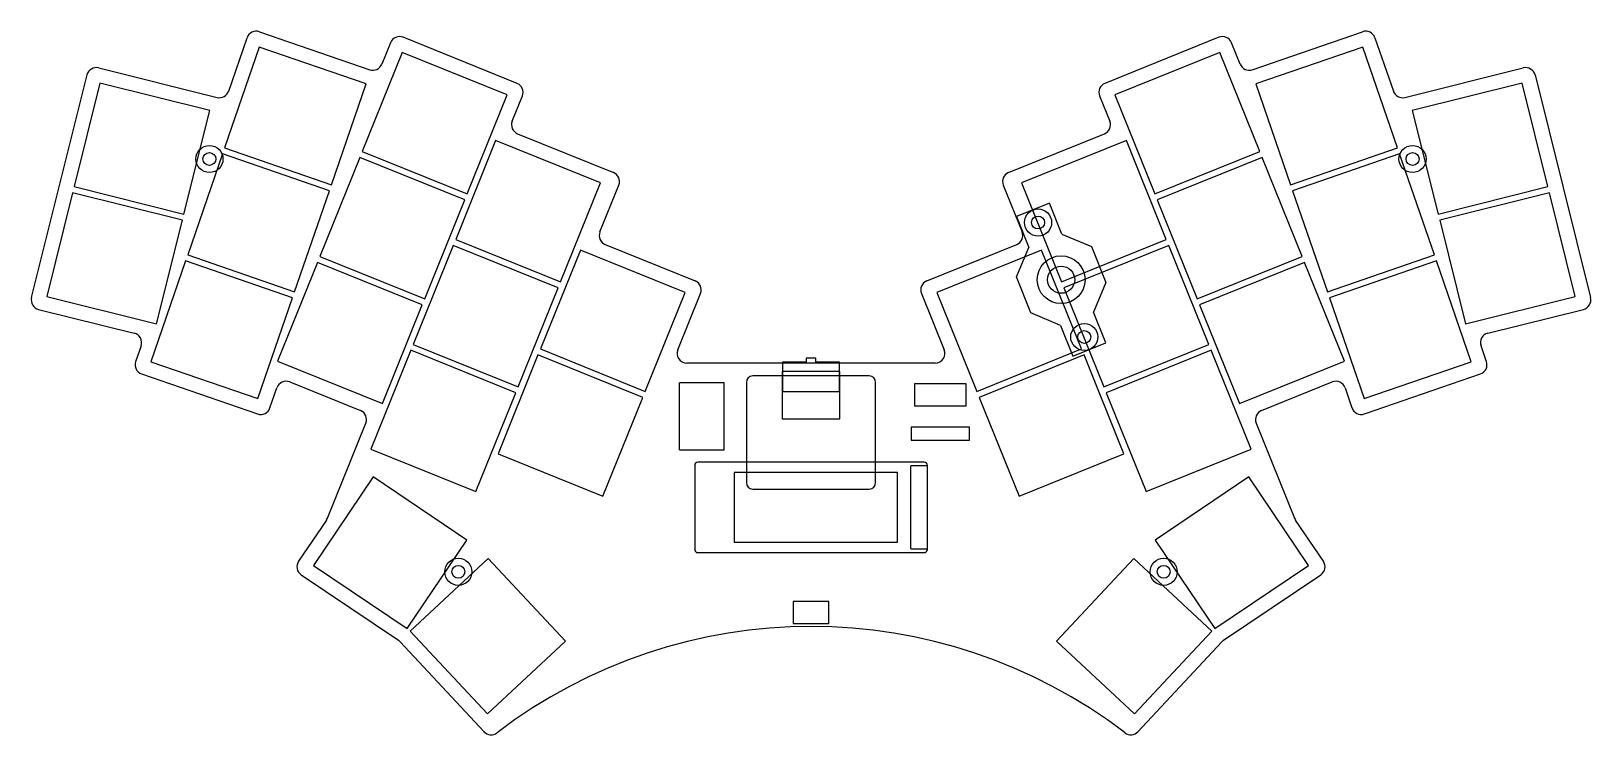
# Model space of a CAD drawing. Header units: millimetres. Extents: x 82 to 324, y -208 to -99.
import ezdxf

# ---------------------------------------------------------------- set-up
doc = ezdxf.new("R2010")
doc.units = ezdxf.units.MM

msp = doc.modelspace()

# ---------------------------------------------------------------- linework, layer by layer
at = {"linetype": 'CONTINUOUS'}
for p, q in [((112.94, -108.68), (115.79, -100.41)), ((117.69, -99.48), (134.76, -105.36)), ((137.98, -101.18), (136.64, -104.5)), ((157.55, -107.47), (139.94, -100.35)), ((266.14, -100.35), (248.52, -107.47)), ((269.44, -104.5), (268.09, -101.18)), ((271.32, -105.36), (288.38, -99.48)), ((290.29, -100.41), (293.14, -108.68)), ((117.67, -101.86), (112.3, -117.46)), ((134.22, -107.55), (117.67, -101.86)), ((139.79, -102.72), (133.61, -118.01)), ((156.01, -109.27), (139.79, -102.72)), ((266.29, -102.72), (250.06, -109.27)), ((272.47, -118.01), (266.29, -102.72)), ((288.41, -101.86), (271.86, -107.55)), ((293.78, -117.46), (288.41, -101.86)), ((82.43, -140.62), (91.02, -106.17)), ((92.84, -105.08), (111.16, -109.65)), ((294.92, -109.65), (313.24, -105.08)), ((315.06, -106.17), (323.64, -140.62)), ((93.02, -107.45), (89.03, -123.45)), ((110, -111.68), (93.02, -107.45)), ((128.84, -123.15), (134.22, -107.55)), ((271.86, -107.55), (277.23, -123.15)), ((313.05, -107.45), (296.07, -111.68)), ((317.05, -123.45), (313.05, -107.45)), ((149.83, -124.57), (156.01, -109.27)), ((156.81, -113.31), (158.38, -109.42)), ((247.69, -109.42), (249.27, -113.31)), ((250.06, -109.27), (256.24, -124.57)), ((106.01, -127.69), (110, -111.68)), ((296.07, -111.68), (300.07, -127.69)), ((157.64, -115.27), (172.47, -121.26)), ((233.6, -121.26), (248.44, -115.27)), ((112.3, -117.46), (128.84, -123.15)), ((133.61, -118.01), (149.83, -124.57)), ((154.24, -116.32), (148.06, -131.62)), ((170.47, -122.88), (154.24, -116.32)), ((251.83, -116.32), (235.61, -122.88)), ((258.01, -131.62), (251.83, -116.32)), ((256.24, -124.57), (272.47, -118.01)), ((277.23, -123.15), (293.78, -117.46)), ((111.97, -118.4), (106.6, -134)), ((128.52, -124.1), (111.97, -118.4)), ((133.23, -118.94), (127.05, -134.24)), ((149.46, -125.5), (133.23, -118.94)), ((272.84, -118.94), (256.62, -125.5)), ((279.02, -134.24), (272.84, -118.94)), ((294.1, -118.4), (277.56, -124.1)), ((299.48, -134), (294.1, -118.4)), ((164.29, -138.18), (170.47, -122.88)), ((235.61, -122.88), (241.79, -138.18)), ((88.79, -124.43), (84.79, -140.44)), ((105.77, -128.66), (88.79, -124.43)), ((89.03, -123.45), (106.01, -127.69)), ((123.15, -139.7), (128.52, -124.1)), ((170.38, -130.44), (173.3, -123.21)), ((232.77, -123.21), (235.7, -130.44)), ((277.56, -124.1), (282.93, -139.7)), ((300.07, -127.69), (317.05, -123.45)), ((317.29, -124.43), (300.31, -128.66)), ((321.28, -140.44), (317.29, -124.43)), ((143.28, -140.8), (149.46, -125.5)), ((239.93, -126.02), (234.83, -128.08)), ((241.86, -130.79), (239.93, -126.02)), ((256.62, -125.5), (262.8, -140.8)), ((101.77, -144.67), (105.77, -128.66)), ((234.83, -128.08), (236.76, -132.85)), ((300.31, -128.66), (304.3, -144.67)), ((147.69, -132.55), (141.51, -147.85)), ((163.91, -139.1), (147.69, -132.55)), ((148.06, -131.62), (164.29, -138.18)), ((171.21, -132.4), (185.11, -138.02)), ((220.96, -138.02), (234.87, -132.4)), ((241.79, -138.18), (258.01, -131.62)), ((241.86, -130.79), (246.42, -132.73)), ((258.39, -132.55), (242.16, -139.1)), ((264.57, -147.85), (258.39, -132.55)), ((106.27, -134.95), (100.9, -150.55)), ((122.82, -140.65), (106.27, -134.95)), ((106.6, -134), (123.15, -139.7)), ((127.05, -134.24), (143.28, -140.8)), ((167.35, -133.27), (161.17, -148.56)), ((183.58, -139.82), (167.35, -133.27)), ((238.72, -133.27), (222.5, -139.82)), ((234.83, -137.41), (236.76, -132.85)), ((244.9, -148.56), (238.72, -133.27)), ((246.42, -132.73), (248.66, -138.29)), ((262.8, -140.8), (279.02, -134.24)), ((282.93, -139.7), (299.48, -134)), ((299.8, -134.95), (283.25, -140.65)), ((305.17, -150.55), (299.8, -134.95)), ((126.68, -135.17), (120.5, -150.47)), ((142.9, -141.72), (126.68, -135.17)), ((237.07, -142.97), (234.83, -137.41)), ((279.4, -135.17), (263.17, -141.72)), ((285.58, -150.47), (279.4, -135.17)), ((157.73, -154.4), (163.91, -139.1)), ((177.4, -155.12), (183.58, -139.82)), ((222.5, -139.82), (228.68, -155.12)), ((242.16, -139.1), (248.34, -154.4)), ((248.66, -138.29), (246.73, -142.85)), ((84.79, -140.44), (101.77, -144.67)), ((117.45, -156.25), (122.82, -140.65)), ((136.72, -157.02), (142.9, -141.72)), ((182.42, -148.68), (185.94, -139.97)), ((220.13, -139.97), (223.65, -148.68)), ((263.17, -141.72), (269.35, -157.02)), ((283.25, -140.65), (288.63, -156.25)), ((304.3, -144.67), (321.28, -140.44)), ((83.52, -142.44), (98.32, -146.13)), ((241.63, -144.91), (237.07, -142.97)), ((248.66, -147.62), (246.73, -142.85)), ((307.75, -146.13), (322.55, -142.44)), ((241.63, -144.91), (243.56, -149.68)), ((99.38, -148.07), (98.53, -150.53)), ((141.13, -148.77), (134.95, -164.07)), ((157.36, -155.33), (141.13, -148.77)), ((141.51, -147.85), (157.73, -154.4)), ((160.79, -149.49), (154.61, -164.79)), ((177.02, -156.05), (160.79, -149.49)), ((161.17, -148.56), (177.4, -155.12)), ((228.68, -155.12), (244.9, -148.56)), ((245.28, -149.49), (229.05, -156.05)), ((243.56, -149.68), (248.66, -147.62)), ((251.46, -164.79), (245.28, -149.49)), ((248.34, -154.4), (264.57, -147.85)), ((264.94, -148.77), (248.72, -155.33)), ((271.12, -164.07), (264.94, -148.77)), ((307.54, -150.53), (306.7, -148.07)), ((100.9, -150.55), (117.45, -156.25)), ((120.5, -150.47), (136.72, -157.02)), ((222.26, -150.74), (183.81, -150.74)), ((202.29, -150.62), (198.64, -150.62)), ((198.64, -150.62), (198.64, -155.17)), ((203.79, -149.99), (202.29, -149.99)), ((202.29, -149.99), (202.29, -150.62)), ((203.79, -150.62), (203.79, -149.99)), ((207.44, -150.62), (203.79, -150.62)), ((207.44, -155.17), (207.44, -150.62)), ((269.35, -157.02), (285.58, -150.47)), ((288.63, -156.25), (305.17, -150.55)), ((99.46, -152.43), (117.42, -158.62)), ((122.39, -153.66), (133.33, -158.08)), ((189.59, -153.81), (182.69, -153.81)), ((182.69, -164.16), (182.69, -153.81)), ((189.59, -164.16), (189.59, -153.81)), ((193.04, -153.74), (193.04, -169.24)), ((212.04, -152.74), (194.04, -152.74)), ((198.57, -152.14), (198.57, -159.29)), ((207.41, -152.04), (198.67, -152.04)), ((207.51, -159.29), (207.51, -152.14)), ((213.04, -169.24), (213.04, -153.74)), ((227.02, -153.98), (219.05, -153.98)), ((219.05, -153.98), (219.05, -157.34)), ((227.02, -157.34), (227.02, -153.98)), ((272.75, -158.08), (283.69, -153.66)), ((288.65, -158.62), (306.61, -152.43)), ((119.33, -157.69), (120.41, -154.56)), ((151.18, -170.63), (157.36, -155.33)), ((170.84, -171.35), (177.02, -156.05)), ((198.64, -155.17), (207.44, -155.17)), ((229.05, -156.05), (235.23, -171.35)), ((248.72, -155.33), (254.9, -170.63)), ((285.67, -154.56), (286.74, -157.69)), ((219.05, -157.34), (227.02, -157.34)), ((128.21, -174.76), (134.16, -160.03)), ((198.67, -159.39), (207.41, -159.39)), ((227.54, -160.66), (218.54, -160.66)), ((218.54, -160.66), (218.54, -162.66)), ((227.54, -162.66), (227.54, -160.66)), ((271.92, -160.03), (277.87, -174.76)), ((134.95, -164.07), (151.18, -170.63)), ((218.54, -162.66), (227.54, -162.66)), ((254.9, -170.63), (271.12, -164.07)), ((154.61, -164.79), (170.84, -171.35)), ((182.69, -164.16), (189.59, -164.16)), ((220.54, -166.07), (185.54, -166.07)), ((235.23, -171.35), (251.46, -164.79)), ((135.27, -168.37), (126.05, -182.05)), ((149.78, -178.15), (135.27, -168.37)), ((185.04, -166.57), (185.04, -179.57)), ((216.44, -167.67), (191.14, -167.67)), ((191.14, -167.67), (191.14, -178.47)), ((216.44, -178.47), (216.44, -167.67)), ((218.41, -166.76), (218.41, -179.38)), ((220.97, -166.66), (218.51, -166.66)), ((221.04, -179.57), (221.04, -166.57)), ((221.07, -179.38), (221.07, -166.76)), ((270.8, -168.37), (256.29, -178.15)), ((280.03, -182.05), (270.8, -168.37)), ((194.04, -170.24), (212.04, -170.24)), ((128.06, -175.04), (123.76, -181.41)), ((282.31, -181.41), (278.02, -175.04)), ((140.55, -191.83), (149.78, -178.15)), ((191.14, -178.47), (216.44, -178.47)), ((256.29, -178.15), (265.52, -191.83)), ((185.54, -180.07), (220.54, -180.07)), ((218.51, -179.48), (220.97, -179.48)), ((126.05, -182.05), (140.55, -191.83)), ((153.09, -180.98), (141.03, -192.23)), ((165.03, -193.78), (153.09, -180.98)), ((252.98, -180.98), (241.04, -193.78)), ((265.05, -192.23), (252.98, -180.98)), ((265.52, -191.83), (280.03, -182.05)), ((124.17, -183.49), (139.2, -193.63)), ((266.87, -193.63), (281.91, -183.49)), ((205.79, -187.64), (200.29, -187.64)), ((200.29, -187.64), (200.29, -191.04)), ((205.79, -191.04), (205.79, -187.64)), ((141.03, -192.23), (152.96, -205.03)), ((200.29, -191.04), (205.79, -191.04)), ((253.11, -205.03), (265.05, -192.23)), ((139.46, -193.85), (152.45, -207.78)), ((152.96, -205.03), (165.03, -193.78)), ((241.04, -193.78), (253.11, -205.03)), ((253.63, -207.78), (266.61, -193.85))]:
    msp.add_line(p, q, dxfattribs=at)
for centre, radius in [((109.96, -119.17), 2.1), ((109.96, -119.17), 1), ((296.11, -119.17), 2.1), ((296.11, -119.17), 1), ((238.17, -129), 2.1), ((238.17, -129), 1), ((241.74, -137.85), 3.7), ((241.74, -137.85), 2.1), ((245.32, -146.71), 2.1), ((245.32, -146.71), 1), ((148.47, -183.04), 2.1), ((257.6, -183.04), 2.1), ((148.47, -183.04), 1), ((257.6, -183.04), 1)]:
    msp.add_circle(centre, radius, dxfattribs=at)
for centre, radius, start, end in [((117.2, -100.9), 1.5, 71, 161), ((139.37, -101.74), 1.5, 68, 158), ((266.7, -101.74), 1.5, 22, 112), ((288.87, -100.9), 1.5, 19, 109), ((92.47, -106.54), 1.5, 76, 166), ((135.25, -103.94), 1.5, 251, 338), ((270.83, -103.94), 1.5, 202, 289), ((313.6, -106.54), 1.5, 14, 104), ((156.99, -108.86), 1.5, 338, 68), ((249.08, -108.86), 1.5, 112, 202), ((111.52, -108.19), 1.5, 256, 341), ((294.55, -108.19), 1.5, 199, 284), ((158.2, -113.88), 1.5, 158, 248), ((247.88, -113.88), 1.5, 292, 22), ((171.91, -122.65), 1.5, 338, 68), ((234.17, -122.65), 1.5, 112, 202), ((171.77, -131.01), 1.5, 158, 248), ((234.31, -131.01), 1.5, 292, 22), ((184.55, -139.41), 1.5, 338, 68), ((221.52, -139.41), 1.5, 112, 202), ((83.89, -140.98), 1.5, 166, 256), ((322.19, -140.98), 1.5, 284, 14), ((97.96, -147.58), 1.5, 341, 76), ((308.12, -147.58), 1.5, 104, 199), ((183.81, -149.24), 1.5, 158, 270), ((222.26, -149.24), 1.5, 270, 22), ((99.95, -151.01), 1.5, 161, 251), ((306.13, -151.01), 1.5, 289, 19), ((121.83, -155.05), 1.5, 68, 161), ((194.04, -153.74), 1, 90, 180), ((198.67, -152.14), 0.1, 90, 180), ((207.41, -152.14), 0.1, 0, 90), ((212.04, -153.74), 1, 0, 90), ((284.25, -155.05), 1.5, 19, 112), ((117.91, -157.2), 1.5, 251, 341), ((132.77, -159.47), 1.5, 338, 68), ((273.31, -159.47), 1.5, 112, 202), ((288.16, -157.2), 1.5, 199, 289), ((198.67, -159.29), 0.1, 180, 270), ((207.41, -159.29), 0.1, 270, 0), ((185.54, -166.57), 0.5, 90, 180), ((220.54, -166.57), 0.5, 0, 90), ((218.51, -166.76), 0.1, 90, 180), ((220.97, -166.76), 0.1, 0, 90), ((194.04, -169.24), 1, 180, 270), ((212.04, -169.24), 1, 270, 0), ((126.82, -174.2), 1.5, 326, 338), ((279.26, -174.2), 1.5, 202, 214), ((185.54, -179.57), 0.5, 180, 270), ((218.51, -179.38), 0.1, 180, 270), ((220.54, -179.57), 0.5, 270, 0), ((220.97, -179.38), 0.1, 270, 0), ((125, -182.25), 1.5, 146, 236), ((281.07, -182.25), 1.5, 304, 34), ((203.04, -271.51), 80, 52.6069, 127.3931), ((138.36, -194.88), 1.5, 43, 56), ((267.71, -194.88), 1.5, 124, 137), ((153.54, -206.76), 1.5, 223, 307.3931), ((252.53, -206.76), 1.5, 232.6069, 317)]:
    msp.add_arc(centre, radius, start, end, dxfattribs=at)

doc.saveas('drawing.dxf')
